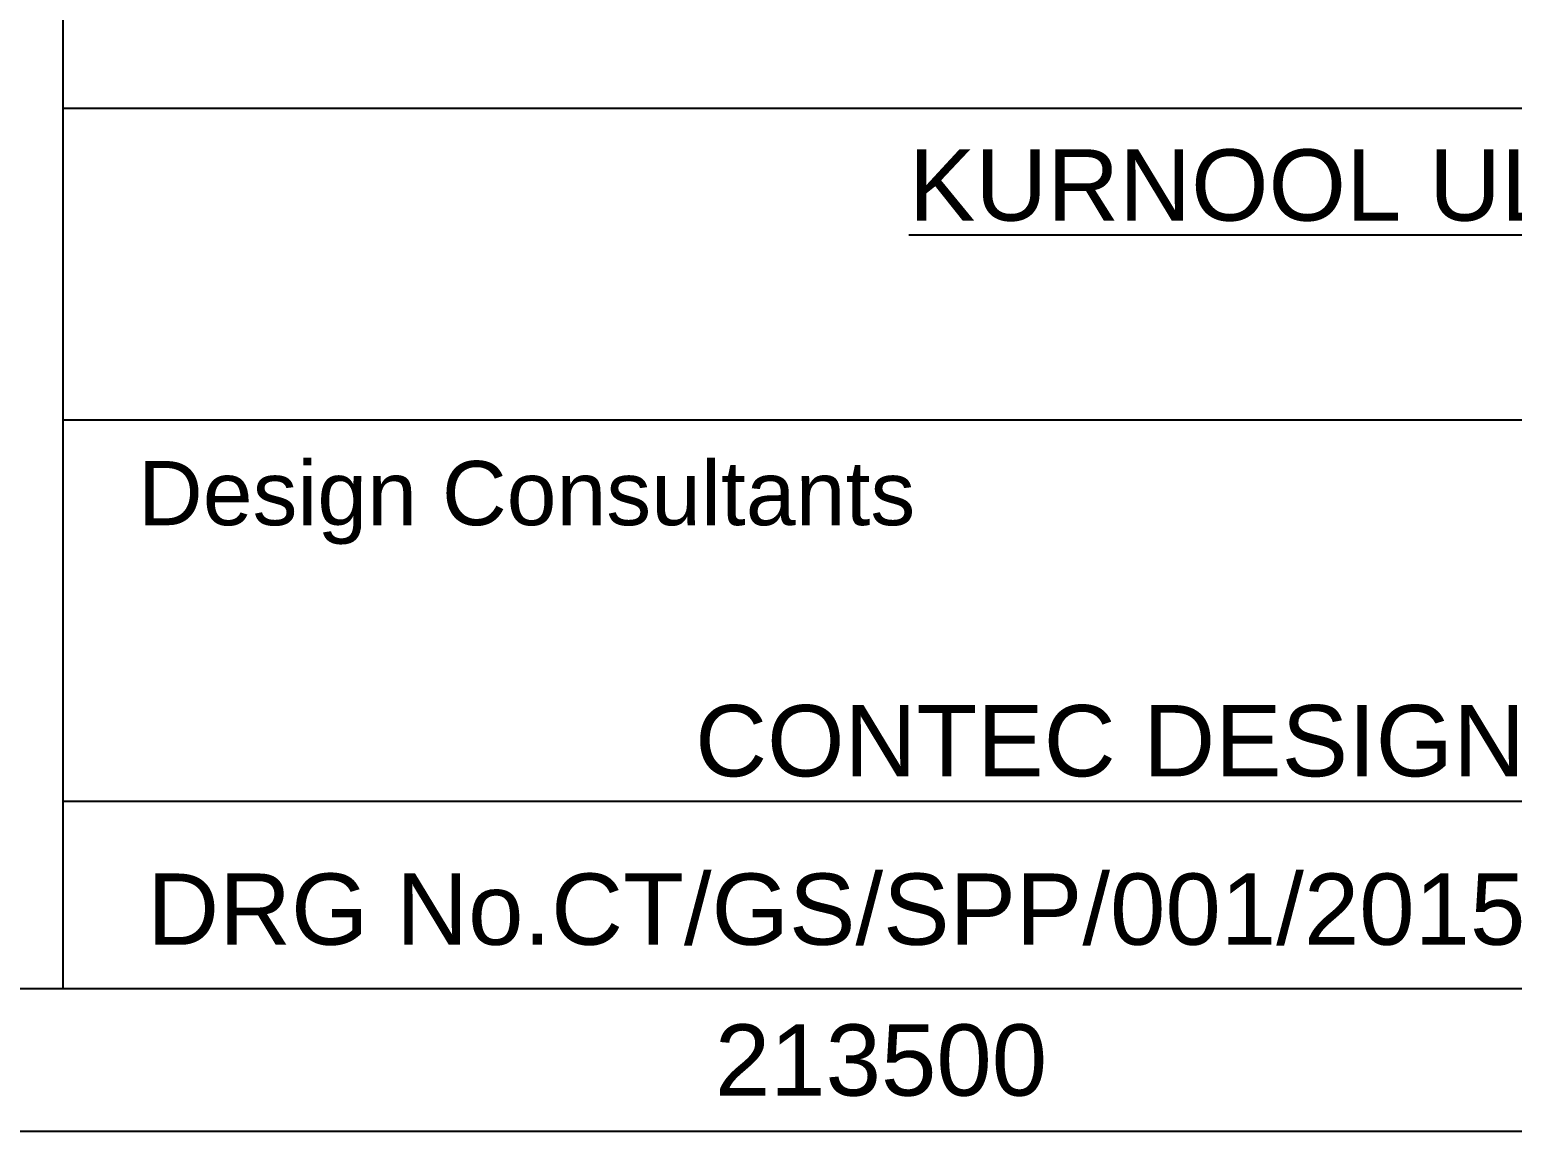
# Model space of a CAD drawing. Header units: metres. Extents: x 201400 to 215600, y 173235 to 1738400.
# Drawn here: x 212910 to 213950, y 1728400 to 1729172 of the extents above; entities that cross this region are included whole.
import ezdxf
from ezdxf.enums import TextEntityAlignment as Align

# ---------------------------------------------------------------- set-up
doc = ezdxf.new("R2010")
doc.units = ezdxf.units.M
for name, color, linetype in [('GRID LINES', 250, 'Continuous'), ('GRID TEXT', 244, 'Continuous'), ('Names', 1, 'Continuous'), ('TITLE BOX', 7, 'Continuous')]:
    doc.layers.add(name, color=color, linetype=linetype)
doc.styles.add('ARI', font='arial.ttf')
doc.styles.get("Standard").update_dxf_attribs({"font": 'arial.ttf', "height": 50})

msp = doc.modelspace()

# ---------------------------------------------------------------- linework, layer by layer
msp.add_lwpolyline([(212933.1, 1731223.9), (215500, 1731223.9), (215500, 1728500), (212933.1, 1728500)], close=True)
at = {"layer": 'GRID LINES', "color": 9, "linetype": 'Continuous'}
for points in [[(201400, 1738400), (215600, 1738400), (215600, 1728400), (201400, 1728400)], [(201500, 1738300), (215500, 1738300), (215500, 1728500), (201500, 1728500)], [(201500, 1738300), (215500, 1738300), (215500, 1728500), (201500, 1728500)]]:
    msp.add_lwpolyline(points, close=True, dxfattribs=at)
at = {"layer": 'Names', "color": 0, "linetype": 'Continuous', "ltscale": 50}
for points in [[(212933.1, 1729117.4), (215500, 1729117.4)], [(212933.1, 1728898.9), (215500, 1728898.9)], [(212933.1, 1728631.4), (215500, 1728631.4)]]:
    msp.add_lwpolyline(points, dxfattribs=at)

# ---------------------------------------------------------------- texts
at = {"layer": 'GRID TEXT', "linetype": 'Continuous', "insert": (213390.2, 1728475), "char_height": 50, "attachment_point": 1}
msp.add_mtext_dynamic_manual_height_columns('213500', width=128.651, gutter_width=120, heights=[0], dxfattribs=at)
msp.add_mtext_dynamic_manual_height_columns('213500', width=128.651, gutter_width=120, heights=[0], dxfattribs=at)
at = {"layer": 'Names', "color": 0, "linetype": 'Continuous', "ltscale": 50}
for s, p in [('%%UKURNOOL ULTRA MEGA SOLAR PARK (1000 MW)', (213526.3, 1729038.5)), ('DRG No.CT/GS/SPP/001/2015/R25', (212992.1, 1728530.8))]:
    msp.add_text(s, height=50, dxfattribs=at).set_placement(p)
msp.add_text(' CONTEC DESIGN & ENGINEERING SOLUTIONS (P) Ltd.   ', height=50, dxfattribs=at).set_placement((214309.7, 1728667.7), align=Align.MIDDLE)
at = {"layer": 'TITLE BOX', "linetype": 'Continuous', "ltscale": 50, "style": 'ARI'}
msp.add_text('Design Consultants', height=45, dxfattribs=at).set_placement((213258.2, 1728841.9), align=Align.MIDDLE)

doc.saveas('drawing.dxf')
